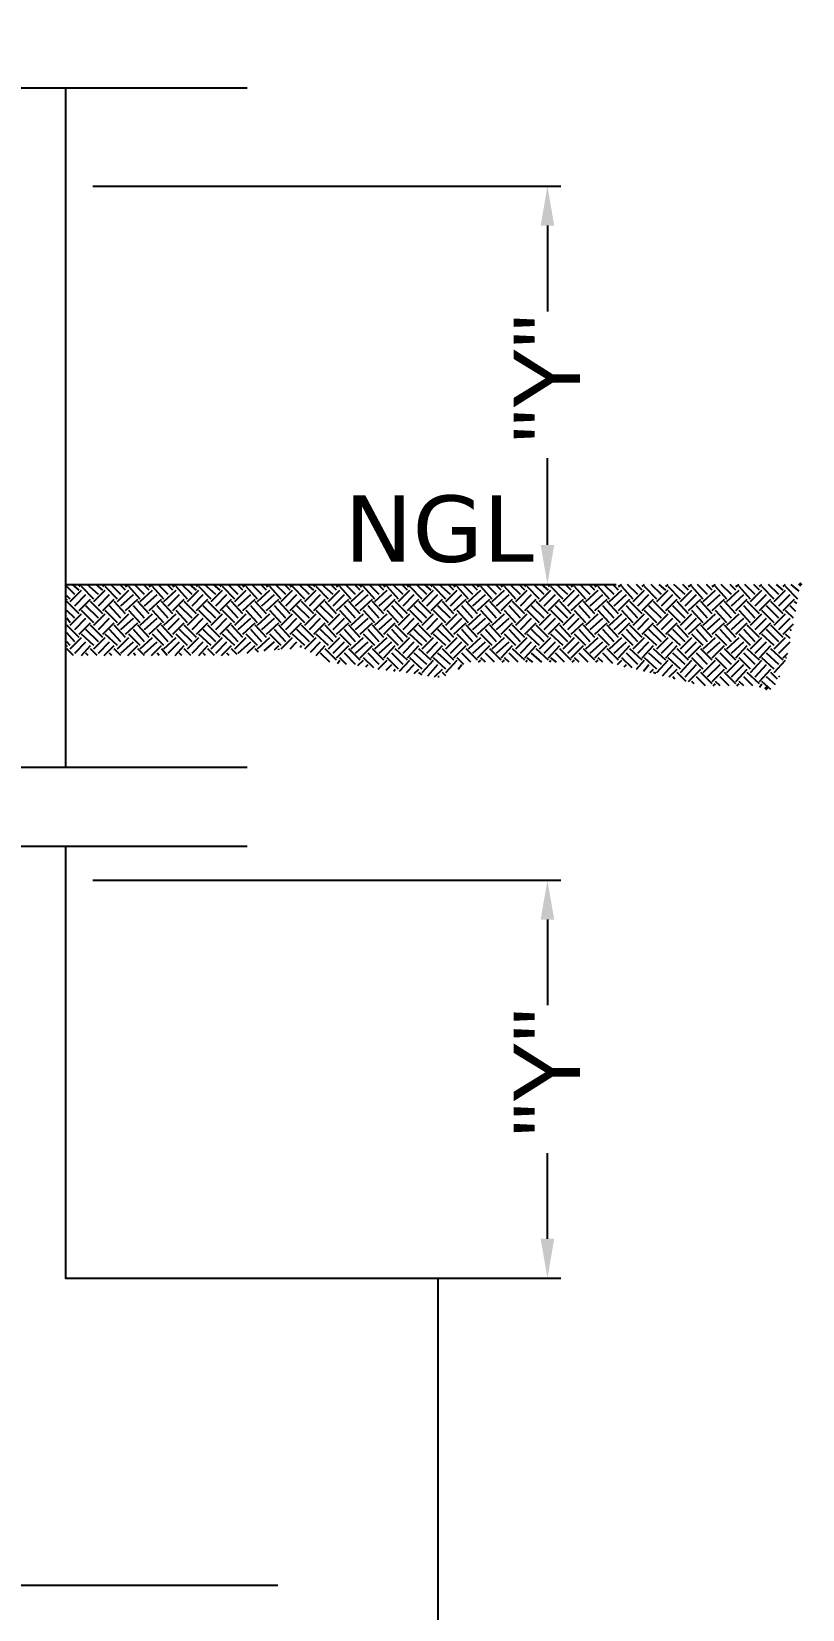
# Model space of a CAD drawing. Header units: inches. Extents: x -1 to 315328, y 6829 to 107833.
# Drawn here: x 197933 to 200673, y 10971 to 16580 of the extents above; entities that cross this region are included whole.
import ezdxf

# ---------------------------------------------------------------- set-up
doc = ezdxf.new("R2010")
doc.units = ezdxf.units.IN
doc.header["$MEASUREMENT"] = 0
doc.layers.add('PDF6_HATCH', color=7, linetype='Continuous')
doc.layers.add('PDF6_TEXT', color=7, linetype='Continuous')
doc.styles.add('PDF Arial', font='arial.ttf')
doc.styles.add('PDF Verdana', font='verdana.ttf')

msp = doc.modelspace()

# ---------------------------------------------------------------- hatches: boundary and pattern name
at = {"layer": 'PDF6_HATCH', "linetype": 'Continuous', "transparency": 33554559}
for points in [[(200672.66783, 14614.69584), (200668.65769, 14618.70598), (200664.64755, 14622.71612), (200660.63741, 14618.70598), (200656.62727, 14614.69584), (200660.63741, 14610.6857), (200664.64755, 14606.67556), (200668.65769, 14610.6857)], [(200552.36363, 14245.76295), (200548.35349, 14249.77309), (200544.34335, 14253.78323), (200540.33321, 14249.77309), (200536.32307, 14245.76295), (200540.33321, 14241.75281), (200544.34335, 14237.74267), (200548.35349, 14241.75281)]]:
    msp.add_hatch(color=256, dxfattribs=at).paths.add_polyline_path(points)

# ---------------------------------------------------------------- linework, layer by layer
at = {"layer": 'PDF6_HATCH', "linetype": 'Continuous'}
for points in [[(198086.12749, 14578.60458), (198058.05651, 14606.67556)], [(198070.08693, 14554.54374), (198110.18833, 14594.64514)], [(198102.16805, 14594.64514), (198078.10721, 14614.69584)], [(198102.16805, 14606.67556), (198110.18833, 14614.69584)], [(198154.29987, 14562.56402), (198110.18833, 14606.67556)], [(198170.34043, 14578.60458), (198130.23903, 14614.69584)], [(198154.29987, 14554.54374), (198194.40128, 14594.64514)], [(198186.381, 14594.64514), (198162.32015, 14614.69584)], [(198186.381, 14606.67556), (198194.40128, 14614.69584)], [(198238.51282, 14562.56402), (198194.40128, 14606.67556)], [(198250.54324, 14578.60458), (198214.45198, 14614.69584)], [(198238.51282, 14554.54374), (198278.61422, 14594.64514)], [(198266.5838, 14594.64514), (198246.5331, 14614.69584)], [(198266.5838, 14606.67556), (198278.61422, 14614.69584)], [(198318.71562, 14562.56402), (198278.61422, 14606.67556)], [(198334.75618, 14578.60458), (198298.66492, 14614.69584)], [(198318.71562, 14554.54374), (198362.82716, 14594.64514)], [(198350.79674, 14594.64514), (198330.74604, 14614.69584)], [(198350.79674, 14606.67556), (198362.82716, 14614.69584)], [(198402.92856, 14562.56402), (198362.82716, 14606.67556)], [(198418.96912, 14578.60458), (198382.87786, 14614.69584)], [(198402.92856, 14554.54374), (198447.0401, 14594.64514)], [(198435.00968, 14594.64514), (198414.95898, 14614.69584)], [(198435.00968, 14606.67556), (198447.0401, 14614.69584)], [(198487.1415, 14562.56402), (198447.0401, 14606.67556)], [(198503.18206, 14578.60458), (198467.0908, 14614.69584)], [(198487.1415, 14554.54374), (198527.2429, 14594.64514)], [(198519.22262, 14594.64514), (198495.16178, 14614.69584)], [(198519.22262, 14606.67556), (198527.2429, 14614.69584)], [(198571.35444, 14562.56402), (198527.2429, 14606.67556)], [(198587.395, 14578.60458), (198547.2936, 14614.69584)], [(198571.35444, 14554.54374), (198611.45584, 14594.64514)], [(198603.43556, 14594.64514), (198579.37472, 14614.69584)], [(198603.43556, 14606.67556), (198611.45584, 14614.69584)], [(198655.56738, 14562.56402), (198611.45584, 14606.67556)], [(198667.5978, 14578.60458), (198631.50654, 14614.69584)], [(198655.56738, 14554.54374), (198695.66878, 14594.64514)], [(198683.63836, 14594.64514), (198663.58766, 14614.69584)], [(198683.63836, 14606.67556), (198695.66878, 14614.69584)], [(198735.77018, 14562.56402), (198695.66878, 14606.67556)], [(198751.81074, 14578.60458), (198715.71948, 14614.69584)], [(198735.77018, 14554.54374), (198779.88172, 14594.64514)], [(198767.8513, 14594.64514), (198747.8006, 14614.69584)], [(198767.8513, 14606.67556), (198779.88172, 14614.69584)], [(198819.98313, 14562.56402), (198779.88172, 14606.67556)], [(198836.02369, 14578.60458), (198799.93242, 14614.69584)], [(198819.98313, 14554.54374), (198860.08453, 14594.64514)], [(198852.06425, 14594.64514), (198832.01355, 14614.69584)], [(198852.06425, 14606.67556), (198864.09467, 14614.69584)], [(198904.19607, 14562.56402), (198860.08453, 14606.67556)], [(198920.23663, 14578.60458), (198884.14537, 14614.69584)], [(198904.19607, 14554.54374), (198944.29747, 14594.64514)], [(198936.27719, 14594.64514), (198912.21635, 14614.69584)], [(198936.27719, 14606.67556), (198944.29747, 14614.69584)], [(198988.40901, 14562.56402), (198944.29747, 14606.67556)], [(199004.44957, 14578.60458), (198964.34817, 14614.69584)], [(198988.40901, 14554.54374), (199028.51041, 14594.64514)], [(199016.47999, 14594.64514), (198996.42929, 14614.69584)], [(199016.47999, 14606.67556), (199028.51041, 14614.69584)], [(199068.61181, 14562.56402), (199028.51041, 14606.67556)], [(199084.65237, 14578.60458), (199048.56111, 14614.69584)], [(199068.61181, 14554.54374), (199112.72335, 14594.64514)], [(199100.69293, 14594.64514), (199080.64223, 14614.69584)], [(199100.69293, 14606.67556), (199112.72335, 14614.69584)], [(199152.82475, 14562.56402), (199112.72335, 14606.67556)], [(199168.86531, 14578.60458), (199132.77405, 14614.69584)], [(199152.82475, 14554.54374), (199196.93629, 14594.64514)], [(199184.90587, 14594.64514), (199164.85517, 14614.69584)], [(199184.90587, 14606.67556), (199196.93629, 14614.69584)], [(199237.03769, 14562.56402), (199196.93629, 14606.67556)], [(199253.07825, 14578.60458), (199216.98699, 14614.69584)], [(199237.03769, 14554.54374), (199277.13909, 14594.64514)], [(199269.11881, 14594.64514), (199249.06811, 14614.69584)], [(199269.11881, 14606.67556), (199281.14923, 14614.69584)], [(199321.25063, 14562.56402), (199277.13909, 14606.67556)], [(199337.29119, 14578.60458), (199301.19993, 14614.69584)], [(199321.25063, 14554.54374), (199361.35203, 14594.64514)], [(199353.33175, 14594.64514), (199329.27091, 14614.69584)], [(199353.33175, 14606.67556), (199361.35203, 14614.69584)], [(199405.46357, 14562.56402), (199361.35203, 14606.67556)], [(199421.50413, 14578.60458), (199381.40273, 14614.69584)], [(199405.46357, 14554.54374), (199445.56498, 14594.64514)], [(199433.53455, 14594.64514), (199413.48385, 14614.69584)], [(199433.53455, 14606.67556), (199445.56498, 14614.69584)], [(199485.66638, 14562.56402), (199445.56498, 14606.67556)], [(199501.70694, 14578.60458), (199465.61568, 14614.69584)], [(199485.66638, 14554.54374), (199529.77792, 14594.64514)], [(199517.7475, 14594.64514), (199497.6968, 14614.69584)], [(199517.7475, 14606.67556), (199529.77792, 14614.69584)], [(199569.87932, 14562.56402), (199529.77792, 14606.67556)], [(199585.91988, 14578.60458), (199549.82862, 14614.69584)], [(199569.87932, 14554.54374), (199613.99086, 14594.64514)], [(199601.96044, 14594.64514), (199581.90974, 14614.69584)], [(199601.96044, 14606.67556), (199613.99086, 14614.69584)], [(199654.09226, 14562.56402), (199613.99086, 14606.67556)], [(199670.13282, 14578.60458), (199634.04156, 14614.69584)], [(199654.09226, 14554.54374), (199694.19366, 14594.64514)], [(199686.17338, 14594.64514), (199666.12268, 14614.69584)], [(199686.17338, 14606.67556), (199694.19366, 14614.69584)], [(199738.3052, 14562.56402), (199694.19366, 14606.67556)], [(199754.34576, 14578.60458), (199718.2545, 14614.69584)], [(199738.3052, 14554.54374), (199778.4066, 14594.64514)], [(199770.38632, 14594.64514), (199746.32548, 14614.69584)], [(199770.38632, 14606.67556), (199778.4066, 14614.69584)], [(199822.51814, 14562.56402), (199778.4066, 14606.67556)], [(199838.5587, 14578.60458), (199798.4573, 14614.69584)], [(199822.51814, 14554.54374), (199862.61954, 14594.64514)], [(199850.58912, 14594.64514), (199830.53842, 14614.69584)], [(199850.58912, 14606.67556), (199862.61954, 14614.69584)], [(199902.72094, 14562.56402), (199862.61954, 14606.67556)], [(199918.7615, 14578.60458), (199882.67024, 14614.69584)], [(199902.72094, 14554.54374), (199946.83248, 14594.64514)], [(199934.80206, 14594.64514), (199914.75136, 14614.69584)], [(199934.80206, 14606.67556), (199946.83248, 14614.69584)], [(199986.93388, 14562.56402), (199946.83248, 14606.67556)], [(200002.97444, 14578.60458), (199966.88318, 14614.69584)], [(199986.93388, 14554.54374), (200031.04542, 14594.64514)], [(200019.015, 14594.64514), (199998.9643, 14614.69584)], [(200019.015, 14606.67556), (200031.04542, 14614.69584)], [(200071.14682, 14562.56402), (200031.04542, 14606.67556)], [(200087.18739, 14578.60458), (200051.09612, 14614.69584)], [(200071.14682, 14554.54374), (200111.24823, 14594.64514)], [(200103.22795, 14594.64514), (200083.17725, 14614.69584)], [(200103.22795, 14606.67556), (200111.24823, 14614.69584)], [(200155.35977, 14562.56402), (200111.24823, 14606.67556)], [(200171.40033, 14578.60458), (200135.30907, 14614.69584)], [(200155.35977, 14554.54374), (200195.46117, 14594.64514)], [(200187.44089, 14594.64514), (200163.38005, 14614.69584)], [(200187.44089, 14606.67556), (200195.46117, 14614.69584)], [(200239.57271, 14562.56402), (200195.46117, 14606.67556)], [(200255.61327, 14578.60458), (200215.51187, 14614.69584)], [(200239.57271, 14554.54374), (200279.67411, 14594.64514)], [(200267.64369, 14594.64514), (200247.59299, 14614.69584)], [(200267.64369, 14606.67556), (200279.67411, 14614.69584)], [(200319.77551, 14562.56402), (200279.67411, 14606.67556)], [(200335.81607, 14578.60458), (200299.72481, 14614.69584)], [(200319.77551, 14554.54374), (200363.88705, 14594.64514)], [(200351.85663, 14594.64514), (200331.80593, 14614.69584)], [(200351.85663, 14606.67556), (200363.88705, 14614.69584)], [(200403.98845, 14562.56402), (200363.88705, 14606.67556)], [(200420.02901, 14578.60458), (200383.93775, 14614.69584)], [(200403.98845, 14554.54374), (200448.09999, 14594.64514)], [(200436.06957, 14594.64514), (200416.01887, 14614.69584)], [(200436.06957, 14606.67556), (200448.09999, 14614.69584)], [(200488.20139, 14562.56402), (200448.09999, 14606.67556)], [(200504.24195, 14578.60458), (200468.15069, 14614.69584)], [(200488.20139, 14554.54374), (200528.30279, 14594.64514)], [(200520.28251, 14594.64514), (200500.23181, 14614.69584)], [(200520.28251, 14606.67556), (200528.30279, 14614.69584)], [(200572.41433, 14562.56402), (200528.30279, 14606.67556)], [(200588.45489, 14578.60458), (200552.36363, 14614.69584)], [(200572.41433, 14554.54374), (200612.51573, 14594.64514)], [(200604.49545, 14594.64514), (200580.43461, 14614.69584)], [(200604.49545, 14606.67556), (200612.51573, 14614.69584)], [(200656.62727, 14562.56402), (200612.51573, 14606.67556)], [(200660.63741, 14590.635), (200632.56643, 14614.69584)], [(198070.08693, 14562.56402), (198058.05651, 14574.59444)], [(198058.05651, 14558.55388), (198058.05651, 14562.56402)], [(198102.16805, 14510.4322), (198058.05651, 14554.54374)], [(198086.12749, 14538.50318), (198126.22889, 14578.60458)], [(198102.16805, 14522.46262), (198142.26945, 14562.56402)], [(198170.34043, 14494.39164), (198126.22889, 14538.50318)], [(198186.381, 14510.4322), (198142.26945, 14554.54374)], [(198170.34043, 14538.50318), (198210.44184, 14578.60458)], [(198186.381, 14522.46262), (198226.4824, 14562.56402)], [(198250.54324, 14494.39164), (198210.44184, 14538.50318)], [(198266.5838, 14510.4322), (198226.4824, 14554.54374)], [(198250.54324, 14538.50318), (198294.65478, 14578.60458)], [(198266.5838, 14522.46262), (198310.69534, 14562.56402)], [(198334.75618, 14494.39164), (198294.65478, 14538.50318)], [(198350.79674, 14510.4322), (198310.69534, 14554.54374)], [(198334.75618, 14538.50318), (198378.86772, 14578.60458)], [(198350.79674, 14522.46262), (198394.90828, 14562.56402)], [(198418.96912, 14494.39164), (198378.86772, 14538.50318)], [(198435.00968, 14510.4322), (198394.90828, 14554.54374)], [(198418.96912, 14538.50318), (198459.07052, 14578.60458)], [(198435.00968, 14522.46262), (198475.11108, 14562.56402)], [(198503.18206, 14494.39164), (198459.07052, 14538.50318)], [(198519.22262, 14510.4322), (198475.11108, 14554.54374)], [(198503.18206, 14538.50318), (198543.28346, 14578.60458)], [(198519.22262, 14522.46262), (198559.32402, 14562.56402)], [(198587.395, 14494.39164), (198543.28346, 14538.50318)], [(198603.43556, 14510.4322), (198559.32402, 14554.54374)], [(198587.395, 14538.50318), (198627.4964, 14578.60458)], [(198603.43556, 14522.46262), (198643.53696, 14562.56402)], [(198667.5978, 14494.39164), (198627.4964, 14538.50318)], [(198683.63836, 14510.4322), (198643.53696, 14554.54374)], [(198667.5978, 14538.50318), (198711.70934, 14578.60458)], [(198683.63836, 14522.46262), (198727.7499, 14562.56402)], [(198751.81074, 14494.39164), (198711.70934, 14538.50318)], [(198767.8513, 14510.4322), (198727.7499, 14554.54374)], [(198751.81074, 14538.50318), (198795.92228, 14578.60458)], [(198767.8513, 14522.46262), (198811.96285, 14562.56402)], [(198836.02369, 14494.39164), (198795.92228, 14538.50318)], [(198852.06425, 14510.4322), (198811.96285, 14554.54374)], [(198836.02369, 14538.50318), (198876.12509, 14578.60458)], [(198852.06425, 14522.46262), (198892.16565, 14562.56402)], [(198920.23663, 14494.39164), (198876.12509, 14538.50318)], [(198936.27719, 14510.4322), (198892.16565, 14554.54374)], [(198920.23663, 14538.50318), (198960.33803, 14578.60458)], [(198936.27719, 14522.46262), (198976.37859, 14562.56402)], [(199004.44957, 14494.39164), (198960.33803, 14538.50318)], [(199016.47999, 14510.4322), (198976.37859, 14554.54374)], [(199004.44957, 14538.50318), (199044.55097, 14578.60458)], [(199016.47999, 14522.46262), (199060.59153, 14562.56402)], [(199084.65237, 14494.39164), (199044.55097, 14538.50318)], [(199100.69293, 14510.4322), (199060.59153, 14554.54374)], [(199084.65237, 14538.50318), (199128.76391, 14578.60458)], [(199100.69293, 14522.46262), (199144.80447, 14562.56402)], [(199168.86531, 14494.39164), (199128.76391, 14538.50318)], [(199184.90587, 14510.4322), (199144.80447, 14554.54374)], [(199168.86531, 14538.50318), (199212.97685, 14578.60458)], [(199184.90587, 14522.46262), (199225.00727, 14562.56402)], [(199253.07825, 14494.39164), (199212.97685, 14538.50318)], [(199269.11881, 14510.4322), (199225.00727, 14554.54374)], [(199253.07825, 14538.50318), (199293.17965, 14578.60458)], [(199269.11881, 14522.46262), (199309.22021, 14562.56402)], [(199337.29119, 14494.39164), (199293.17965, 14538.50318)], [(199353.33175, 14510.4322), (199309.22021, 14554.54374)], [(199337.29119, 14538.50318), (199377.39259, 14578.60458)], [(199353.33175, 14522.46262), (199393.43315, 14562.56402)], [(199421.50413, 14494.39164), (199377.39259, 14538.50318)], [(199433.53455, 14510.4322), (199393.43315, 14554.54374)], [(199421.50413, 14538.50318), (199461.60554, 14578.60458)], [(199433.53455, 14522.46262), (199477.6461, 14562.56402)], [(199501.70694, 14494.39164), (199461.60554, 14538.50318)], [(199517.7475, 14510.4322), (199477.6461, 14554.54374)], [(199501.70694, 14538.50318), (199545.81848, 14578.60458)], [(199517.7475, 14522.46262), (199561.85904, 14562.56402)], [(199585.91988, 14494.39164), (199545.81848, 14538.50318)], [(199601.96044, 14510.4322), (199561.85904, 14554.54374)], [(199585.91988, 14538.50318), (199630.03142, 14578.60458)], [(199601.96044, 14522.46262), (199642.06184, 14562.56402)], [(199670.13282, 14494.39164), (199630.03142, 14538.50318)], [(199686.17338, 14510.4322), (199642.06184, 14554.54374)], [(199670.13282, 14538.50318), (199710.23422, 14578.60458)], [(199686.17338, 14522.46262), (199726.27478, 14562.56402)], [(199754.34576, 14494.39164), (199710.23422, 14538.50318)], [(199770.38632, 14510.4322), (199726.27478, 14554.54374)], [(199754.34576, 14538.50318), (199794.44716, 14578.60458)], [(199770.38632, 14522.46262), (199810.48772, 14562.56402)], [(199838.5587, 14494.39164), (199794.44716, 14538.50318)], [(199850.58912, 14510.4322), (199810.48772, 14554.54374)], [(199838.5587, 14538.50318), (199878.6601, 14578.60458)], [(199850.58912, 14522.46262), (199894.70066, 14562.56402)], [(199918.7615, 14494.39164), (199878.6601, 14538.50318)], [(199934.80206, 14510.4322), (199894.70066, 14554.54374)], [(199918.7615, 14538.50318), (199962.87304, 14578.60458)], [(199934.80206, 14522.46262), (199978.9136, 14562.56402)], [(200002.97444, 14494.39164), (199962.87304, 14538.50318)], [(200019.015, 14510.4322), (199978.9136, 14554.54374)], [(200002.97444, 14538.50318), (200047.08598, 14578.60458)], [(200019.015, 14522.46262), (200059.1164, 14562.56402)], [(200087.18739, 14494.39164), (200047.08598, 14538.50318)], [(200103.22795, 14510.4322), (200059.1164, 14554.54374)], [(200087.18739, 14538.50318), (200127.28879, 14578.60458)], [(200103.22795, 14522.46262), (200143.32935, 14562.56402)], [(200171.40033, 14494.39164), (200127.28879, 14538.50318)], [(200187.44089, 14510.4322), (200143.32935, 14554.54374)], [(200171.40033, 14538.50318), (200211.50173, 14578.60458)], [(200187.44089, 14522.46262), (200227.54229, 14562.56402)], [(200255.61327, 14494.39164), (200211.50173, 14538.50318)], [(200267.64369, 14510.4322), (200227.54229, 14554.54374)], [(200255.61327, 14538.50318), (200295.71467, 14578.60458)], [(200267.64369, 14522.46262), (200311.75523, 14562.56402)], [(200335.81607, 14494.39164), (200295.71467, 14538.50318)], [(200351.85663, 14510.4322), (200311.75523, 14554.54374)], [(200335.81607, 14538.50318), (200379.92761, 14578.60458)], [(200351.85663, 14522.46262), (200395.96817, 14562.56402)], [(200420.02901, 14494.39164), (200379.92761, 14538.50318)], [(200436.06957, 14510.4322), (200395.96817, 14554.54374)], [(200420.02901, 14538.50318), (200464.14055, 14578.60458)], [(200436.06957, 14522.46262), (200476.17097, 14562.56402)], [(200504.24195, 14494.39164), (200464.14055, 14538.50318)], [(200520.28251, 14510.4322), (200476.17097, 14554.54374)], [(200504.24195, 14538.50318), (200544.34335, 14578.60458)], [(200520.28251, 14522.46262), (200560.38391, 14562.56402)], [(200588.45489, 14494.39164), (200544.34335, 14538.50318)], [(200604.49545, 14510.4322), (200560.38391, 14554.54374)], [(200588.45489, 14538.50318), (200628.55629, 14578.60458)], [(200604.49545, 14522.46262), (200644.59685, 14562.56402)], [(200648.60699, 14518.45248), (200628.55629, 14538.50318)], [(200652.61713, 14546.52346), (200644.59685, 14554.54374)], [(198086.12749, 14494.39164), (198058.05651, 14522.46262)], [(198070.08693, 14478.35108), (198058.05651, 14494.39164)], [(198058.05651, 14478.35108), (198058.05651, 14478.35108)], [(198102.16805, 14426.21926), (198058.05651, 14470.3308)], [(198070.08693, 14470.3308), (198110.18833, 14510.4322)], [(198086.12749, 14454.29024), (198126.22889, 14494.39164)], [(198102.16805, 14438.24968), (198142.26945, 14478.35108)], [(198154.29987, 14478.35108), (198110.18833, 14522.46262)], [(198186.381, 14426.21926), (198142.26945, 14470.3308)], [(198154.29987, 14470.3308), (198194.40128, 14510.4322)], [(198170.34043, 14454.29024), (198210.44184, 14494.39164)], [(198186.381, 14438.24968), (198226.4824, 14478.35108)], [(198238.51282, 14478.35108), (198194.40128, 14522.46262)], [(198266.5838, 14426.21926), (198226.4824, 14470.3308)], [(198238.51282, 14470.3308), (198278.61422, 14510.4322)], [(198250.54324, 14454.29024), (198294.65478, 14494.39164)], [(198266.5838, 14438.24968), (198310.69534, 14478.35108)], [(198318.71562, 14478.35108), (198278.61422, 14522.46262)], [(198350.79674, 14426.21926), (198310.69534, 14470.3308)], [(198318.71562, 14470.3308), (198362.82716, 14510.4322)], [(198334.75618, 14454.29024), (198378.86772, 14494.39164)], [(198350.79674, 14438.24968), (198394.90828, 14478.35108)], [(198402.92856, 14478.35108), (198362.82716, 14522.46262)], [(198435.00968, 14426.21926), (198394.90828, 14470.3308)], [(198402.92856, 14470.3308), (198447.0401, 14510.4322)], [(198418.96912, 14454.29024), (198459.07052, 14494.39164)], [(198435.00968, 14438.24968), (198475.11108, 14478.35108)], [(198487.1415, 14478.35108), (198447.0401, 14522.46262)], [(198519.22262, 14426.21926), (198475.11108, 14470.3308)], [(198487.1415, 14470.3308), (198527.2429, 14510.4322)], [(198503.18206, 14454.29024), (198543.28346, 14494.39164)], [(198519.22262, 14438.24968), (198559.32402, 14478.35108)], [(198571.35444, 14478.35108), (198527.2429, 14522.46262)], [(198603.43556, 14426.21926), (198559.32402, 14470.3308)], [(198571.35444, 14470.3308), (198611.45584, 14510.4322)], [(198587.395, 14454.29024), (198627.4964, 14494.39164)], [(198603.43556, 14438.24968), (198643.53696, 14478.35108)], [(198655.56738, 14478.35108), (198611.45584, 14522.46262)], [(198683.63836, 14426.21926), (198643.53696, 14470.3308)], [(198655.56738, 14470.3308), (198695.66878, 14510.4322)], [(198667.5978, 14454.29024), (198711.70934, 14494.39164)], [(198683.63836, 14438.24968), (198727.7499, 14478.35108)], [(198735.77018, 14478.35108), (198695.66878, 14522.46262)], [(198767.8513, 14426.21926), (198727.7499, 14470.3308)], [(198735.77018, 14470.3308), (198779.88172, 14510.4322)], [(198751.81074, 14454.29024), (198795.92228, 14494.39164)], [(198767.8513, 14438.24968), (198811.96285, 14478.35108)], [(198819.98313, 14478.35108), (198779.88172, 14522.46262)], [(198852.06425, 14426.21926), (198811.96285, 14470.3308)], [(198819.98313, 14470.3308), (198860.08453, 14510.4322)], [(198836.02369, 14454.29024), (198876.12509, 14494.39164)], [(198852.06425, 14438.24968), (198892.16565, 14478.35108)], [(198904.19607, 14478.35108), (198860.08453, 14522.46262)], [(198936.27719, 14426.21926), (198892.16565, 14470.3308)], [(198904.19607, 14470.3308), (198944.29747, 14510.4322)], [(198920.23663, 14454.29024), (198960.33803, 14494.39164)], [(198936.27719, 14438.24968), (198976.37859, 14478.35108)], [(198988.40901, 14478.35108), (198944.29747, 14522.46262)], [(199016.47999, 14426.21926), (198976.37859, 14470.3308)], [(198988.40901, 14470.3308), (199028.51041, 14510.4322)], [(199004.44957, 14454.29024), (199044.55097, 14494.39164)], [(199016.47999, 14438.24968), (199060.59153, 14478.35108)], [(199068.61181, 14478.35108), (199028.51041, 14522.46262)], [(199100.69293, 14426.21926), (199060.59153, 14470.3308)], [(199068.61181, 14470.3308), (199112.72335, 14510.4322)], [(199084.65237, 14454.29024), (199128.76391, 14494.39164)], [(199100.69293, 14438.24968), (199144.80447, 14478.35108)], [(199152.82475, 14478.35108), (199112.72335, 14522.46262)], [(199184.90587, 14426.21926), (199144.80447, 14470.3308)], [(199152.82475, 14470.3308), (199196.93629, 14510.4322)], [(199168.86531, 14454.29024), (199212.97685, 14494.39164)], [(199184.90587, 14438.24968), (199225.00727, 14478.35108)], [(199237.03769, 14478.35108), (199196.93629, 14522.46262)], [(199269.11881, 14426.21926), (199225.00727, 14470.3308)], [(199237.03769, 14470.3308), (199277.13909, 14510.4322)], [(199253.07825, 14454.29024), (199293.17965, 14494.39164)], [(199269.11881, 14438.24968), (199309.22021, 14478.35108)], [(199321.25063, 14478.35108), (199277.13909, 14522.46262)], [(199353.33175, 14426.21926), (199309.22021, 14470.3308)], [(199321.25063, 14470.3308), (199361.35203, 14510.4322)], [(199337.29119, 14454.29024), (199377.39259, 14494.39164)], [(199353.33175, 14438.24968), (199393.43315, 14478.35108)], [(199405.46357, 14478.35108), (199361.35203, 14522.46262)], [(199433.53455, 14426.21926), (199393.43315, 14470.3308)], [(199405.46357, 14470.3308), (199445.56498, 14510.4322)], [(199421.50413, 14454.29024), (199461.60554, 14494.39164)], [(199433.53455, 14438.24968), (199477.6461, 14478.35108)], [(199485.66638, 14478.35108), (199445.56498, 14522.46262)], [(199517.7475, 14426.21926), (199477.6461, 14470.3308)], [(199485.66638, 14470.3308), (199529.77792, 14510.4322)], [(199501.70694, 14454.29024), (199545.81848, 14494.39164)], [(199517.7475, 14438.24968), (199561.85904, 14478.35108)], [(199569.87932, 14478.35108), (199529.77792, 14522.46262)], [(199601.96044, 14426.21926), (199561.85904, 14470.3308)], [(199569.87932, 14470.3308), (199613.99086, 14510.4322)], [(199585.91988, 14454.29024), (199630.03142, 14494.39164)], [(199601.96044, 14438.24968), (199642.06184, 14478.35108)], [(199654.09226, 14478.35108), (199613.99086, 14522.46262)], [(199686.17338, 14426.21926), (199642.06184, 14470.3308)], [(199654.09226, 14470.3308), (199694.19366, 14510.4322)], [(199670.13282, 14454.29024), (199710.23422, 14494.39164)], [(199686.17338, 14438.24968), (199726.27478, 14478.35108)], [(199738.3052, 14478.35108), (199694.19366, 14522.46262)], [(199770.38632, 14426.21926), (199726.27478, 14470.3308)], [(199738.3052, 14470.3308), (199778.4066, 14510.4322)], [(199754.34576, 14454.29024), (199794.44716, 14494.39164)], [(199770.38632, 14438.24968), (199810.48772, 14478.35108)], [(199822.51814, 14478.35108), (199778.4066, 14522.46262)], [(199850.58912, 14426.21926), (199810.48772, 14470.3308)], [(199822.51814, 14470.3308), (199862.61954, 14510.4322)], [(199838.5587, 14454.29024), (199878.6601, 14494.39164)], [(199850.58912, 14438.24968), (199894.70066, 14478.35108)], [(199902.72094, 14478.35108), (199862.61954, 14522.46262)], [(199934.80206, 14426.21926), (199894.70066, 14470.3308)], [(199902.72094, 14470.3308), (199946.83248, 14510.4322)], [(199918.7615, 14454.29024), (199962.87304, 14494.39164)], [(199934.80206, 14438.24968), (199978.9136, 14478.35108)], [(199986.93388, 14478.35108), (199946.83248, 14522.46262)], [(200019.015, 14426.21926), (199978.9136, 14470.3308)], [(199986.93388, 14470.3308), (200031.04542, 14510.4322)], [(200002.97444, 14454.29024), (200047.08598, 14494.39164)], [(200019.015, 14438.24968), (200059.1164, 14478.35108)], [(200071.14682, 14478.35108), (200031.04542, 14522.46262)], [(200103.22795, 14426.21926), (200059.1164, 14470.3308)], [(200071.14682, 14470.3308), (200111.24823, 14510.4322)], [(200087.18739, 14454.29024), (200127.28879, 14494.39164)], [(200103.22795, 14438.24968), (200143.32935, 14478.35108)], [(200155.35977, 14478.35108), (200111.24823, 14522.46262)], [(200187.44089, 14426.21926), (200143.32935, 14470.3308)], [(200155.35977, 14470.3308), (200195.46117, 14510.4322)], [(200171.40033, 14454.29024), (200211.50173, 14494.39164)], [(200187.44089, 14438.24968), (200227.54229, 14478.35108)], [(200239.57271, 14478.35108), (200195.46117, 14522.46262)], [(200267.64369, 14426.21926), (200227.54229, 14470.3308)], [(200239.57271, 14470.3308), (200279.67411, 14510.4322)], [(200255.61327, 14454.29024), (200295.71467, 14494.39164)], [(200267.64369, 14438.24968), (200311.75523, 14478.35108)], [(200319.77551, 14478.35108), (200279.67411, 14522.46262)], [(200351.85663, 14426.21926), (200311.75523, 14470.3308)], [(200319.77551, 14470.3308), (200363.88705, 14510.4322)], [(200335.81607, 14454.29024), (200379.92761, 14494.39164)], [(200351.85663, 14438.24968), (200395.96817, 14478.35108)], [(200403.98845, 14478.35108), (200363.88705, 14522.46262)], [(200436.06957, 14426.21926), (200395.96817, 14470.3308)], [(200403.98845, 14470.3308), (200448.09999, 14510.4322)], [(200420.02901, 14454.29024), (200464.14055, 14494.39164)], [(200436.06957, 14438.24968), (200476.17097, 14478.35108)], [(200488.20139, 14478.35108), (200448.09999, 14522.46262)], [(200520.28251, 14426.21926), (200476.17097, 14470.3308)], [(200488.20139, 14470.3308), (200528.30279, 14510.4322)], [(200504.24195, 14454.29024), (200544.34335, 14494.39164)], [(200520.28251, 14438.24968), (200560.38391, 14478.35108)], [(200572.41433, 14478.35108), (200528.30279, 14522.46262)], [(200604.49545, 14426.21926), (200560.38391, 14470.3308)], [(200572.41433, 14470.3308), (200612.51573, 14510.4322)], [(200588.45489, 14454.29024), (200628.55629, 14494.39164)], [(200604.49545, 14438.24968), (200640.58671, 14474.34094)], [(200640.58671, 14494.39164), (200612.51573, 14522.46262)], [(198086.12749, 14410.1787), (198058.05651, 14442.25982)], [(198070.08693, 14386.11786), (198110.18833, 14426.21926)], [(198154.29987, 14398.14828), (198110.18833, 14438.24968)], [(198170.34043, 14410.1787), (198126.22889, 14454.29024)], [(198154.29987, 14386.11786), (198194.40128, 14426.21926)], [(198238.51282, 14398.14828), (198194.40128, 14438.24968)], [(198250.54324, 14410.1787), (198210.44184, 14454.29024)], [(198238.51282, 14386.11786), (198278.61422, 14426.21926)], [(198318.71562, 14398.14828), (198278.61422, 14438.24968)], [(198334.75618, 14410.1787), (198294.65478, 14454.29024)], [(198318.71562, 14386.11786), (198362.82716, 14426.21926)], [(198402.92856, 14398.14828), (198362.82716, 14438.24968)], [(198418.96912, 14410.1787), (198378.86772, 14454.29024)], [(198402.92856, 14386.11786), (198447.0401, 14426.21926)], [(198487.1415, 14398.14828), (198447.0401, 14438.24968)], [(198503.18206, 14410.1787), (198459.07052, 14454.29024)], [(198487.1415, 14386.11786), (198527.2429, 14426.21926)], [(198571.35444, 14398.14828), (198527.2429, 14438.24968)], [(198587.395, 14410.1787), (198543.28346, 14454.29024)], [(198571.35444, 14386.11786), (198611.45584, 14426.21926)], [(198655.56738, 14398.14828), (198611.45584, 14438.24968)], [(198667.5978, 14410.1787), (198627.4964, 14454.29024)], [(198655.56738, 14386.11786), (198695.66878, 14426.21926)], [(198735.77018, 14398.14828), (198695.66878, 14438.24968)], [(198751.81074, 14410.1787), (198711.70934, 14454.29024)], [(198735.77018, 14386.11786), (198779.88172, 14426.21926)], [(198819.98313, 14398.14828), (198779.88172, 14438.24968)], [(198836.02369, 14410.1787), (198795.92228, 14454.29024)], [(198819.98313, 14386.11786), (198860.08453, 14426.21926)], [(198904.19607, 14398.14828), (198860.08453, 14438.24968)], [(198920.23663, 14410.1787), (198876.12509, 14454.29024)], [(198904.19607, 14386.11786), (198944.29747, 14426.21926)], [(198988.40901, 14398.14828), (198944.29747, 14438.24968)], [(199004.44957, 14410.1787), (198960.33803, 14454.29024)], [(198988.40901, 14386.11786), (199028.51041, 14426.21926)], [(199068.61181, 14398.14828), (199028.51041, 14438.24968)], [(199084.65237, 14410.1787), (199044.55097, 14454.29024)], [(199068.61181, 14386.11786), (199112.72335, 14426.21926)], [(199152.82475, 14398.14828), (199112.72335, 14438.24968)], [(199168.86531, 14410.1787), (199128.76391, 14454.29024)], [(199152.82475, 14386.11786), (199196.93629, 14426.21926)], [(199237.03769, 14398.14828), (199196.93629, 14438.24968)], [(199253.07825, 14410.1787), (199212.97685, 14454.29024)], [(199237.03769, 14386.11786), (199277.13909, 14426.21926)], [(199321.25063, 14398.14828), (199277.13909, 14438.24968)], [(199337.29119, 14410.1787), (199293.17965, 14454.29024)], [(199321.25063, 14386.11786), (199361.35203, 14426.21926)], [(199405.46357, 14398.14828), (199361.35203, 14438.24968)], [(199421.50413, 14410.1787), (199377.39259, 14454.29024)], [(199405.46357, 14386.11786), (199445.56498, 14426.21926)], [(199485.66638, 14398.14828), (199445.56498, 14438.24968)], [(199501.70694, 14410.1787), (199461.60554, 14454.29024)], [(199485.66638, 14386.11786), (199529.77792, 14426.21926)], [(199569.87932, 14398.14828), (199529.77792, 14438.24968)], [(199585.91988, 14410.1787), (199545.81848, 14454.29024)], [(199569.87932, 14386.11786), (199613.99086, 14426.21926)], [(199654.09226, 14398.14828), (199613.99086, 14438.24968)], [(199670.13282, 14410.1787), (199630.03142, 14454.29024)], [(199654.09226, 14386.11786), (199694.19366, 14426.21926)], [(199738.3052, 14398.14828), (199694.19366, 14438.24968)], [(199754.34576, 14410.1787), (199710.23422, 14454.29024)], [(199738.3052, 14386.11786), (199778.4066, 14426.21926)], [(199822.51814, 14398.14828), (199778.4066, 14438.24968)], [(199838.5587, 14410.1787), (199794.44716, 14454.29024)], [(199822.51814, 14386.11786), (199862.61954, 14426.21926)], [(199902.72094, 14398.14828), (199862.61954, 14438.24968)], [(199918.7615, 14410.1787), (199878.6601, 14454.29024)], [(199902.72094, 14386.11786), (199946.83248, 14426.21926)], [(199986.93388, 14398.14828), (199946.83248, 14438.24968)], [(200002.97444, 14410.1787), (199962.87304, 14454.29024)], [(199986.93388, 14386.11786), (200031.04542, 14426.21926)], [(200071.14682, 14398.14828), (200031.04542, 14438.24968)], [(200087.18739, 14410.1787), (200047.08598, 14454.29024)], [(200071.14682, 14386.11786), (200111.24823, 14426.21926)], [(200155.35977, 14398.14828), (200111.24823, 14438.24968)], [(200171.40033, 14410.1787), (200127.28879, 14454.29024)], [(200155.35977, 14386.11786), (200195.46117, 14426.21926)], [(200239.57271, 14398.14828), (200195.46117, 14438.24968)], [(200255.61327, 14410.1787), (200211.50173, 14454.29024)], [(200239.57271, 14386.11786), (200279.67411, 14426.21926)], [(200319.77551, 14398.14828), (200279.67411, 14438.24968)], [(200335.81607, 14410.1787), (200295.71467, 14454.29024)], [(200319.77551, 14386.11786), (200363.88705, 14426.21926)], [(200403.98845, 14398.14828), (200363.88705, 14438.24968)], [(200420.02901, 14410.1787), (200379.92761, 14454.29024)], [(200403.98845, 14386.11786), (200448.09999, 14426.21926)], [(200488.20139, 14398.14828), (200448.09999, 14438.24968)], [(200504.24195, 14410.1787), (200464.14055, 14454.29024)], [(200488.20139, 14386.11786), (200528.30279, 14426.21926)], [(200572.41433, 14398.14828), (200528.30279, 14438.24968)], [(200588.45489, 14410.1787), (200544.34335, 14454.29024)], [(200572.41433, 14386.11786), (200612.51573, 14426.21926)], [(200628.55629, 14422.20912), (200612.51573, 14438.24968)], [(200632.56643, 14450.2801), (200628.55629, 14454.29024)], [(198070.08693, 14398.14828), (198058.05651, 14410.1787)], [(198058.05651, 14394.13814), (198058.05651, 14398.14828)], [(198082.11735, 14362.05702), (198058.05651, 14386.11786)], [(198086.12749, 14370.0773), (198126.22889, 14410.1787)], [(198110.18833, 14362.05702), (198142.26945, 14398.14828)], [(198134.24917, 14362.05702), (198126.22889, 14370.0773)], [(198166.33029, 14362.05702), (198142.26945, 14386.11786)], [(198170.34043, 14370.0773), (198210.44184, 14410.1787)], [(198190.39114, 14362.05702), (198226.4824, 14398.14828)], [(198218.46212, 14362.05702), (198210.44184, 14370.0773)], [(198250.54324, 14362.05702), (198226.4824, 14386.11786)], [(198250.54324, 14370.0773), (198294.65478, 14410.1787)], [(198274.60408, 14362.05702), (198310.69534, 14398.14828)], [(198302.67506, 14362.05702), (198294.65478, 14370.0773)], [(198334.75618, 14362.05702), (198310.69534, 14386.11786)], [(198334.75618, 14370.0773), (198378.86772, 14410.1787)], [(198358.81702, 14362.05702), (198394.90828, 14398.14828)], [(198386.888, 14362.05702), (198378.86772, 14370.0773)], [(198414.95898, 14362.05702), (198394.90828, 14386.11786)], [(198418.96912, 14370.0773), (198459.07052, 14410.1787)], [(198443.02996, 14362.05702), (198475.11108, 14398.14828)], [(198467.0908, 14362.05702), (198459.07052, 14370.0773)], [(198499.17192, 14362.05702), (198475.11108, 14386.11786)], [(198503.18206, 14370.0773), (198543.28346, 14410.1787)], [(198527.2429, 14362.05702), (198559.32402, 14398.14828)], [(198551.30374, 14362.05702), (198543.28346, 14370.0773)], [(198583.38486, 14362.05702), (198559.32402, 14386.11786)], [(198587.395, 14370.0773), (198627.4964, 14410.1787)], [(198607.4457, 14362.05702), (198643.53696, 14398.14828)], [(198635.51668, 14362.05702), (198627.4964, 14370.0773)], [(198663.58766, 14366.06716), (198643.53696, 14386.11786)], [(198667.5978, 14370.0773), (198711.70934, 14410.1787)], [(198699.67892, 14370.0773), (198727.7499, 14398.14828)], [(198739.78032, 14374.08744), (198727.7499, 14386.11786)], [(198759.83102, 14378.09758), (198795.92228, 14410.1787)], [(198795.92228, 14382.10772), (198811.96285, 14398.14828)], [(198811.96285, 14382.10772), (198811.96285, 14386.11786)], [(198852.06425, 14386.11786), (198876.12509, 14410.1787)], [(198888.15551, 14390.128), (198892.16565, 14398.14828)], [(198924.24677, 14374.08744), (198960.33803, 14410.1787)], [(198944.29747, 14362.05702), (198976.37859, 14398.14828)], [(198992.41915, 14337.99618), (198960.33803, 14370.0773)], [(199016.47999, 14346.01646), (198976.37859, 14386.11786)], [(199004.44957, 14370.0773), (199044.55097, 14410.1787)], [(199016.47999, 14354.03674), (199060.59153, 14398.14828)], [(199084.65237, 14329.9759), (199044.55097, 14370.0773)], [(199100.69293, 14346.01646), (199060.59153, 14386.11786)], [(199084.65237, 14370.0773), (199128.76391, 14410.1787)], [(199100.69293, 14354.03674), (199144.80447, 14398.14828)], [(199168.86531, 14329.9759), (199128.76391, 14370.0773)], [(199184.90587, 14346.01646), (199144.80447, 14386.11786)], [(199168.86531, 14370.0773), (199212.97685, 14410.1787)], [(199184.90587, 14354.03674), (199225.00727, 14398.14828)], [(199253.07825, 14329.9759), (199212.97685, 14370.0773)], [(199269.11881, 14346.01646), (199225.00727, 14386.11786)], [(199253.07825, 14370.0773), (199293.17965, 14410.1787)], [(199269.11881, 14354.03674), (199309.22021, 14398.14828)], [(199337.29119, 14329.9759), (199293.17965, 14370.0773)], [(199353.33175, 14346.01646), (199309.22021, 14386.11786)], [(199337.29119, 14370.0773), (199377.39259, 14410.1787)], [(199353.33175, 14354.03674), (199393.43315, 14398.14828)], [(199421.50413, 14329.9759), (199377.39259, 14370.0773)], [(199433.53455, 14346.01646), (199393.43315, 14386.11786)], [(199421.50413, 14370.0773), (199461.60554, 14410.1787)], [(199433.53455, 14354.03674), (199477.6461, 14398.14828)], [(199493.68666, 14337.99618), (199461.60554, 14370.0773)], [(199517.7475, 14346.01646), (199477.6461, 14386.11786)], [(199501.70694, 14370.0773), (199545.81848, 14410.1787)], [(199517.7475, 14354.03674), (199561.85904, 14398.14828)], [(199577.8996, 14337.99618), (199545.81848, 14370.0773)], [(199601.96044, 14346.01646), (199561.85904, 14386.11786)], [(199585.91988, 14370.0773), (199630.03142, 14410.1787)], [(199601.96044, 14354.03674), (199642.06184, 14398.14828)], [(199662.11254, 14337.99618), (199630.03142, 14370.0773)], [(199686.17338, 14346.01646), (199642.06184, 14386.11786)], [(199670.13282, 14370.0773), (199710.23422, 14410.1787)], [(199686.17338, 14354.03674), (199726.27478, 14398.14828)], [(199746.32548, 14337.99618), (199710.23422, 14370.0773)], [(199770.38632, 14346.01646), (199726.27478, 14386.11786)], [(199754.34576, 14370.0773), (199794.44716, 14410.1787)], [(199770.38632, 14354.03674), (199810.48772, 14398.14828)], [(199826.52828, 14337.99618), (199794.44716, 14370.0773)], [(199850.58912, 14346.01646), (199810.48772, 14386.11786)], [(199838.5587, 14370.0773), (199878.6601, 14410.1787)], [(199850.58912, 14354.03674), (199894.70066, 14398.14828)], [(199910.74122, 14337.99618), (199878.6601, 14370.0773)], [(199934.80206, 14346.01646), (199894.70066, 14386.11786)], [(199918.7615, 14370.0773), (199962.87304, 14410.1787)], [(199934.80206, 14354.03674), (199978.9136, 14398.14828)], [(199998.9643, 14333.98604), (199962.87304, 14370.0773)], [(200019.015, 14346.01646), (199978.9136, 14386.11786)], [(200002.97444, 14370.0773), (200047.08598, 14410.1787)], [(200019.015, 14354.03674), (200059.1164, 14398.14828)], [(200087.18739, 14329.9759), (200047.08598, 14370.0773)], [(200103.22795, 14346.01646), (200059.1164, 14386.11786)], [(200087.18739, 14370.0773), (200127.28879, 14410.1787)], [(200103.22795, 14354.03674), (200143.32935, 14398.14828)], [(200171.40033, 14329.9759), (200127.28879, 14370.0773)], [(200187.44089, 14346.01646), (200143.32935, 14386.11786)], [(200171.40033, 14370.0773), (200211.50173, 14410.1787)], [(200187.44089, 14354.03674), (200227.54229, 14398.14828)], [(200255.61327, 14329.9759), (200211.50173, 14370.0773)], [(200267.64369, 14346.01646), (200227.54229, 14386.11786)], [(200255.61327, 14370.0773), (200295.71467, 14410.1787)], [(200267.64369, 14354.03674), (200311.75523, 14398.14828)], [(200335.81607, 14329.9759), (200295.71467, 14370.0773)], [(200351.85663, 14346.01646), (200311.75523, 14386.11786)], [(200335.81607, 14370.0773), (200379.92761, 14410.1787)], [(200351.85663, 14354.03674), (200395.96817, 14398.14828)], [(200420.02901, 14329.9759), (200379.92761, 14370.0773)], [(200436.06957, 14346.01646), (200395.96817, 14386.11786)], [(200420.02901, 14370.0773), (200464.14055, 14410.1787)], [(200436.06957, 14354.03674), (200476.17097, 14398.14828)], [(200504.24195, 14329.9759), (200464.14055, 14370.0773)], [(200520.28251, 14346.01646), (200476.17097, 14386.11786)], [(200504.24195, 14370.0773), (200544.34335, 14410.1787)], [(200520.28251, 14354.03674), (200560.38391, 14398.14828)], [(200588.45489, 14329.9759), (200544.34335, 14370.0773)], [(200604.49545, 14346.01646), (200560.38391, 14386.11786)], [(200588.45489, 14370.0773), (200628.55629, 14410.1787)], [(200604.49545, 14354.03674), (200620.53601, 14370.0773)], [(199020.49013, 14333.98604), (199028.51041, 14346.01646)], [(199052.57125, 14329.9759), (199028.51041, 14354.03674)], [(199092.67265, 14325.96576), (199112.72335, 14346.01646)], [(199148.81461, 14317.94548), (199112.72335, 14354.03674)], [(199120.74363, 14321.95562), (199128.76391, 14329.9759)], [(199164.85517, 14313.93534), (199196.93629, 14346.01646)], [(199192.92615, 14309.9252), (199212.97685, 14329.9759)], [(199237.03769, 14313.93534), (199196.93629, 14354.03674)], [(199220.99713, 14305.91506), (199225.00727, 14313.93534)], [(199241.04783, 14305.91506), (199277.13909, 14346.01646)], [(199265.10867, 14301.90492), (199293.17965, 14329.9759)], [(199321.25063, 14313.93534), (199277.13909, 14354.03674)], [(199293.17965, 14297.89478), (199309.22021, 14313.93534)], [(199321.25063, 14293.88464), (199309.22021, 14301.90492)], [(199321.25063, 14301.90492), (199361.35203, 14346.01646)], [(199341.30133, 14289.8745), (199377.39259, 14329.9759)], [(199405.46357, 14313.93534), (199361.35203, 14354.03674)], [(199365.36217, 14285.86436), (199393.43315, 14313.93534)], [(199405.46357, 14289.8745), (199393.43315, 14301.90492)], [(199405.46357, 14301.90492), (199445.56498, 14346.01646)], [(199469.62582, 14329.9759), (199445.56498, 14354.03674)], [(199449.57512, 14313.93534), (199461.60554, 14329.9759)], [(199521.75764, 14337.99618), (199529.77792, 14346.01646)], [(199545.81848, 14337.99618), (199529.77792, 14354.03674)], [(199605.97058, 14337.99618), (199613.99086, 14346.01646)], [(199630.03142, 14337.99618), (199613.99086, 14354.03674)], [(199690.18352, 14337.99618), (199694.19366, 14346.01646)], [(199714.24436, 14337.99618), (199694.19366, 14354.03674)], [(199774.39646, 14337.99618), (199778.4066, 14346.01646)], [(199798.4573, 14337.99618), (199778.4066, 14354.03674)], [(199854.59926, 14337.99618), (199862.61954, 14346.01646)], [(199878.6601, 14337.99618), (199862.61954, 14354.03674)], [(199938.8122, 14337.99618), (199946.83248, 14346.01646)], [(199962.87304, 14337.99618), (199946.83248, 14354.03674)], [(200015.00486, 14329.9759), (200031.04542, 14346.01646)], [(200067.13668, 14317.94548), (200031.04542, 14354.03674)], [(200039.0657, 14321.95562), (200047.08598, 14329.9759)], [(200083.17725, 14313.93534), (200111.24823, 14346.01646)], [(200107.23809, 14305.91506), (200127.28879, 14329.9759)], [(200155.35977, 14313.93534), (200111.24823, 14354.03674)], [(200131.29893, 14301.90492), (200143.32935, 14313.93534)], [(200151.34963, 14297.89478), (200143.32935, 14301.90492)], [(200155.35977, 14301.90492), (200195.46117, 14346.01646)], [(200175.41047, 14289.8745), (200211.50173, 14329.9759)], [(200239.57271, 14313.93534), (200195.46117, 14354.03674)], [(200199.47131, 14285.86436), (200227.54229, 14313.93534)], [(200259.62341, 14269.82379), (200227.54229, 14301.90492)], [(200239.57271, 14301.90492), (200279.67411, 14346.01646)], [(200255.61327, 14285.86436), (200295.71467, 14329.9759)], [(200267.64369, 14269.82379), (200311.75523, 14313.93534)], [(200319.77551, 14313.93534), (200279.67411, 14354.03674)], [(200351.85663, 14261.80351), (200311.75523, 14301.90492)], [(200319.77551, 14301.90492), (200363.88705, 14346.01646)], [(200335.81607, 14285.86436), (200379.92761, 14329.9759)], [(200351.85663, 14269.82379), (200395.96817, 14313.93534)], [(200403.98845, 14313.93534), (200363.88705, 14354.03674)], [(200436.06957, 14261.80351), (200395.96817, 14301.90492)], [(200403.98845, 14301.90492), (200448.09999, 14346.01646)], [(200420.02901, 14285.86436), (200464.14055, 14329.9759)], [(200436.06957, 14269.82379), (200476.17097, 14313.93534)], [(200488.20139, 14313.93534), (200448.09999, 14354.03674)], [(200520.28251, 14261.80351), (200476.17097, 14301.90492)], [(200488.20139, 14301.90492), (200528.30279, 14346.01646)], [(200504.24195, 14285.86436), (200544.34335, 14329.9759)], [(200520.28251, 14269.82379), (200560.38391, 14313.93534)], [(200572.41433, 14313.93534), (200528.30279, 14354.03674)], [(200584.44475, 14277.84408), (200560.38391, 14301.90492)], [(200572.41433, 14301.90492), (200612.51573, 14346.01646)], [(200616.52587, 14354.03674), (200612.51573, 14354.03674)], [(199381.40273, 14285.86436), (199377.39259, 14285.86436)], [(200219.52201, 14277.84408), (200211.50173, 14285.86436)], [(200287.69439, 14261.80351), (200279.67411, 14269.82379)], [(200327.79579, 14253.78323), (200295.71467, 14285.86436)], [(200355.86677, 14253.78323), (200363.88705, 14261.80351)], [(200379.92761, 14253.78323), (200363.88705, 14269.82379)], [(200412.00873, 14253.78323), (200379.92761, 14285.86436)], [(200440.07971, 14253.78323), (200448.09999, 14261.80351)], [(200464.14055, 14253.78323), (200448.09999, 14269.82379)], [(200496.22167, 14253.78323), (200464.14055, 14285.86436)], [(200520.28251, 14249.77309), (200528.30279, 14261.80351)], [(200560.38391, 14241.75281), (200528.30279, 14269.82379)], [(200576.42447, 14257.79337), (200544.34335, 14285.86436)], [(200588.45489, 14285.86436), (200592.46503, 14289.8745)]]:
    msp.add_lwpolyline(points, dxfattribs=at)
at = {"layer": 'PDF6_TEXT', "linetype": 'Continuous'}
for points in [[(195904.6113, 16379.15747), (197035.4708, 16379.15747), (197187.85612, 16579.66447), (197412.42396, 16178.65047), (197568.81943, 16379.15747), (198699.67892, 16379.15747)], [(198054.04637, 16379.15747), (198054.04637, 13965.05315)], [(198150.28973, 16030.27528), (199814.49786, 16030.27528)], [(199766.37618, 15889.92038), (199766.37618, 15585.14974)], [(199766.37618, 14755.05074), (199766.37618, 15063.83153)], [(198054.04637, 14614.69584), (200010.99472, 14614.69584)], [(198150.28973, 14614.69584), (199814.49786, 14614.69584)], [(195904.6113, 13965.05315), (197035.4708, 13965.05315), (197187.85612, 14165.56015), (197412.42396, 13764.54615), (197568.81943, 13965.05315), (198699.67892, 13965.05315)], [(195904.6113, 13684.34335), (197035.4708, 13684.34335), (197187.85612, 13884.85035), (197412.42396, 13483.83634), (197568.81943, 13684.34335), (198699.67892, 13684.34335)], [(198054.04637, 13684.34335), (198054.04637, 12148.4597), (199377.39259, 12148.4597), (199377.39259, 10636.6369), (195222.88749, 10636.6369), (195222.88749, 12148.4597), (196546.23371, 12148.4597), (196546.23371, 13684.34335)], [(197865.56979, 13684.34335), (197865.56979, 11057.7016), (198807.9527, 11057.7016)], [(198150.28973, 13564.03914), (199814.49786, 13564.03914)], [(199766.37618, 13423.68424), (199766.37618, 13118.9136)], [(199766.37618, 12288.8146), (199766.37618, 12593.58525)], [(198150.28973, 12148.4597), (199814.49786, 12148.4597)]]:
    msp.add_lwpolyline(points, dxfattribs=at)
at = {"layer": 'PDF6_TEXT', "linetype": 'Continuous', "transparency": 33554559}
for points in [[(199742.31534, 15889.92038), (199790.43702, 15889.92038), (199766.37618, 16030.27528)], [(199742.31534, 14755.05074), (199790.43702, 14755.05074), (199766.37618, 14614.69584)], [(199742.31534, 13423.68424), (199790.43702, 13423.68424), (199766.37618, 13564.03914)], [(199742.31534, 12288.8146), (199790.43702, 12288.8146), (199766.37618, 12148.4597)]]:
    msp.add_solid(points, dxfattribs=at)

# ---------------------------------------------------------------- texts
at = {"layer": 'PDF6_TEXT', "linetype": 'Continuous', "char_height": 235.889471, "attachment_point": 7, "rotation": 90, "style": 'PDF Arial'}
for insert in [(199882.67024, 15119.97349), (199882.67024, 12653.73735)]:
    msp.add_mtext('"Y"', dxfattribs=dict(at, insert=insert))
at = {"layer": 'PDF6_TEXT', "linetype": 'Continuous', "insert": (199044.55097, 14690.37508), "char_height": 235.890464, "attachment_point": 7, "style": 'PDF Verdana'}
msp.add_mtext('NGL', dxfattribs=at)

doc.saveas('drawing.dxf')
